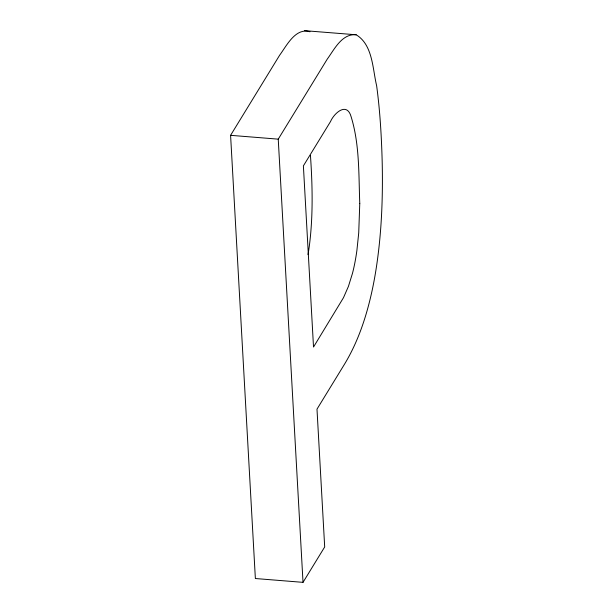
<?xml version="1.0" encoding="UTF-8"?>
<svg xmlns="http://www.w3.org/2000/svg" width="613" height="613" viewBox="0 0 613 613"><rect width="100%" height="100%" fill="white"/><g stroke="black" fill="none" stroke-linecap="round" stroke-linejoin="round"><path stroke-width="0.92" d="M304.393 30.65L356.138 34.772C372.857 44.718 372.551 68.817 376.627 85.674C380.029 110.861 381.493 136.262 382.183 161.648C383.002 197.424 381.631 233.354 376.144 268.755A124.209 32.711 -85.4 0 1 372.229 290.026C366.62 316.001 358.207 341.702 344.322 364.505L316.99 409.147L324.691 546.957L303.021 582.35L255.368 578.526L230.588 135.327L279.589 55.293C286.631 45.737 295.543 27.279 310.002 31.769M303.021 582.35L278.241 139.151L327.25 59.124C334.33 49.408 341.947 33.439 356.138 34.772M230.588 135.327L278.241 139.151M310.446 155.373C312.53 185.716 313.205 216.343 309.251 246.572A66.472 17.509 -85.4 0 1 308.002 254.648M359.77 203.439L358.72 232.932L356.904 250.403A66.472 17.509 -85.4 0 1 352.49 273.314L348.429 286.386L343.472 297.711L313.519 347.035L303.389 165.87L330.522 121.55C334.185 113.03 346.881 101.681 351.088 116.631C359.724 144.584 358.636 174.521 359.77 203.439"/></g></svg>
